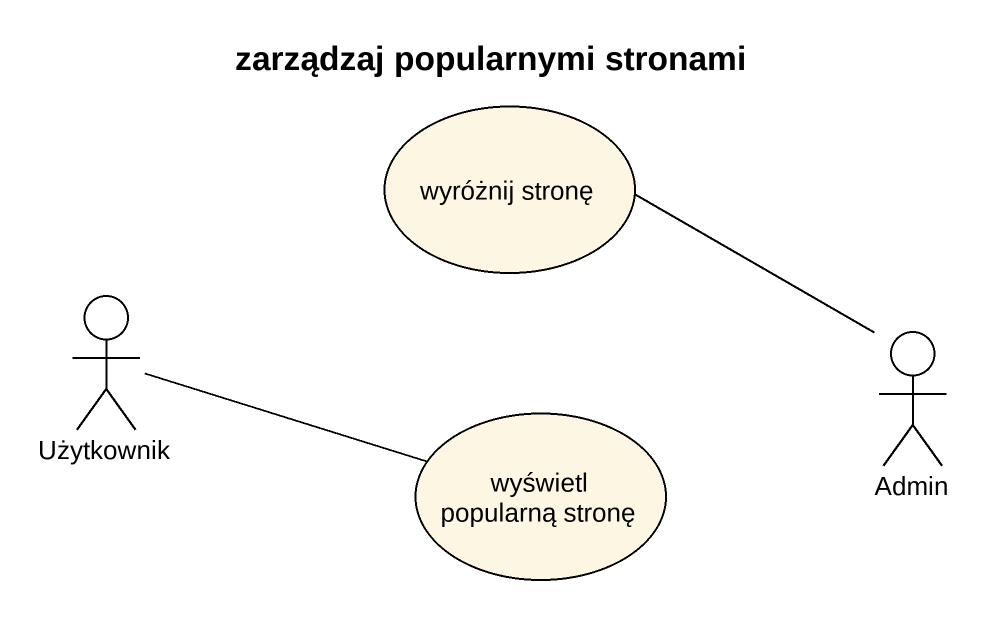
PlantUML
@startuml
title zarządzaj popularnymi stronami
usecase "wyróżnij stronę" as wyróżnij_stronę
actor Użytkownik
actor Admin
usecase "wyświetl popularną stronę" as wyświetl_popularną_stronę
Użytkownik -right- wyświetl_popularną_stronę
Admin -up- wyróżnij_stronę
@enduml
